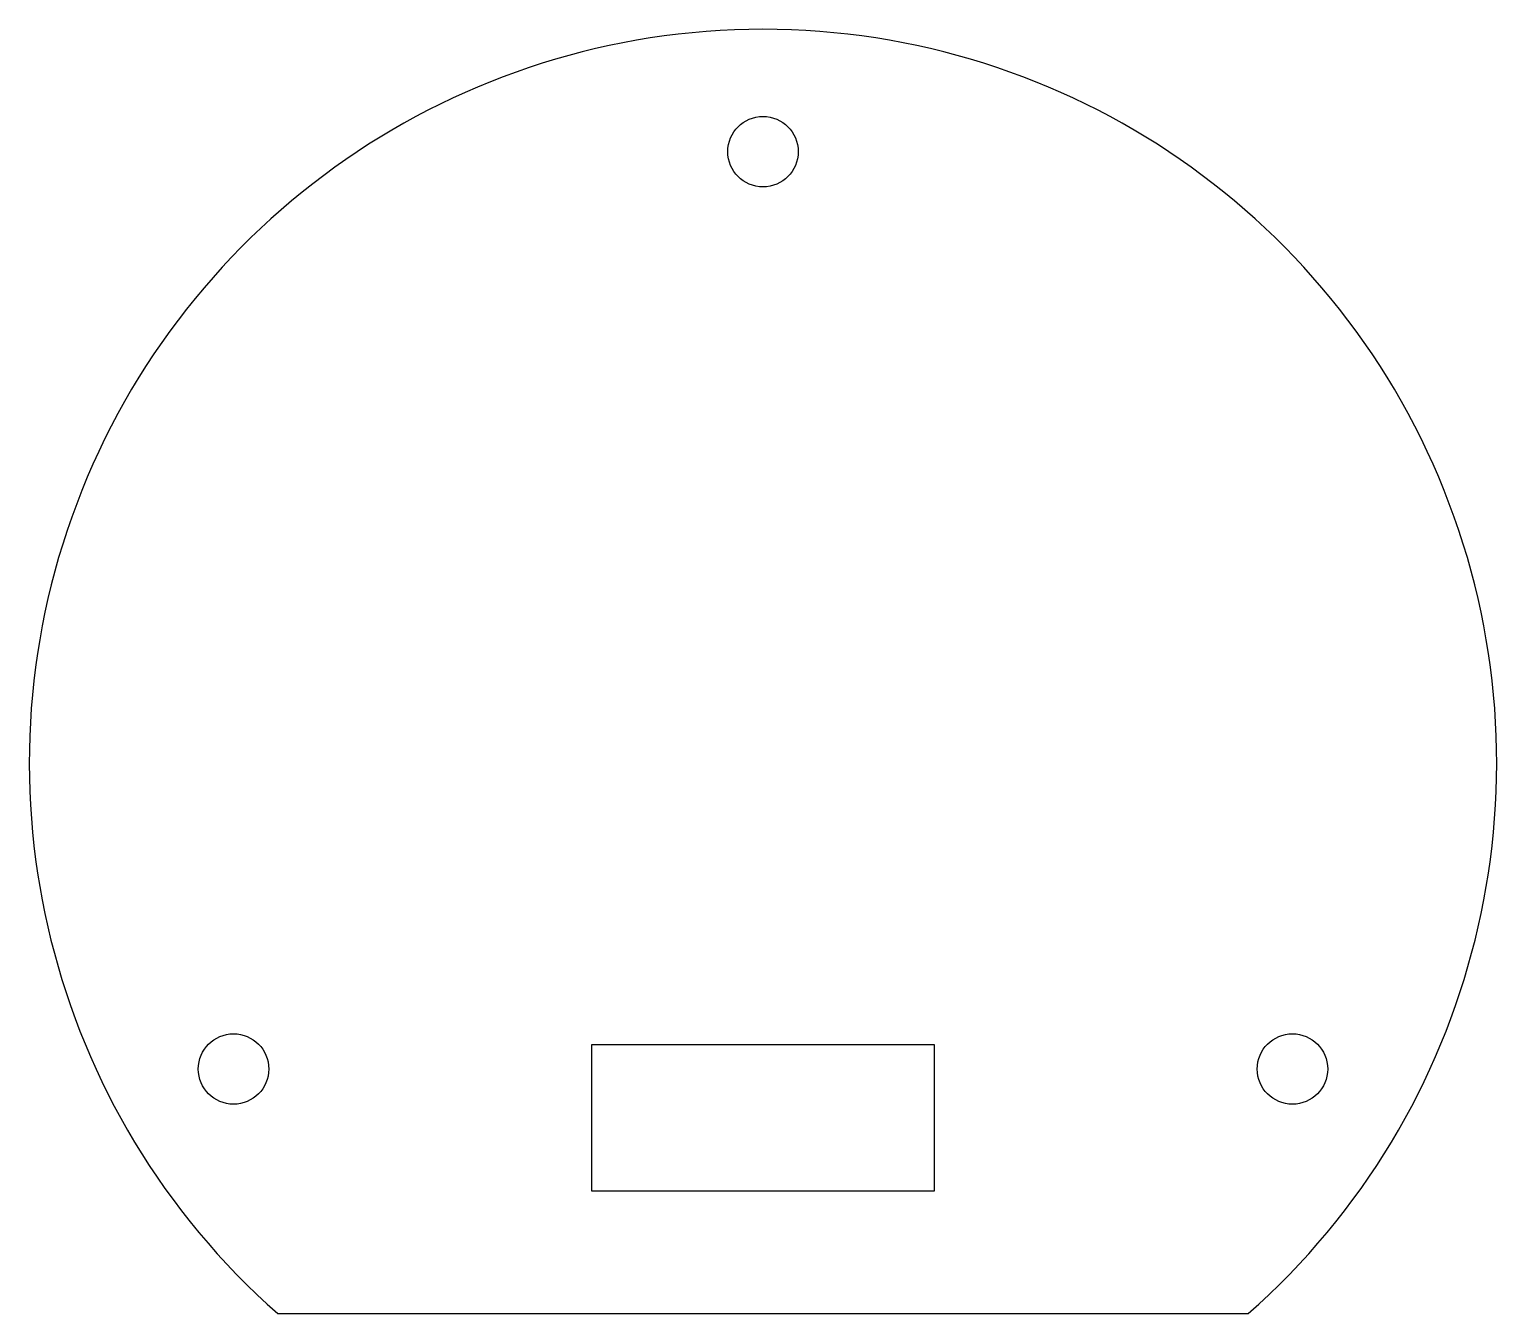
# Model space of a CAD drawing. Header units: inches. Extents: x -1.5 to 1.5, y -1.13 to 1.5.
import ezdxf

# ---------------------------------------------------------------- set-up
doc = ezdxf.new("R2010")
doc.units = ezdxf.units.IN
doc.layers.get('0').update_dxf_attribs({"linetype": 'CONTINUOUS'})

msp = doc.modelspace()

# ---------------------------------------------------------------- linework, layer by layer
for p, q in [((-0.35, -0.575), (0.35, -0.575)), ((-0.35, -0.875), (-0.35, -0.575)), ((0.35, -0.575), (0.35, -0.875)), ((0.35, -0.875), (-0.35, -0.875))]:
    msp.add_line(p, q)
msp.add_lwpolyline([(0.9922, -1.125, 2.645751), (-0.9922, -1.125)], format="xyb", close=True)
for centre in [(0, 1.25), (-1.0825, -0.625), (1.0825, -0.625)]:
    msp.add_circle(centre, 0.072)

doc.saveas('drawing.dxf')
